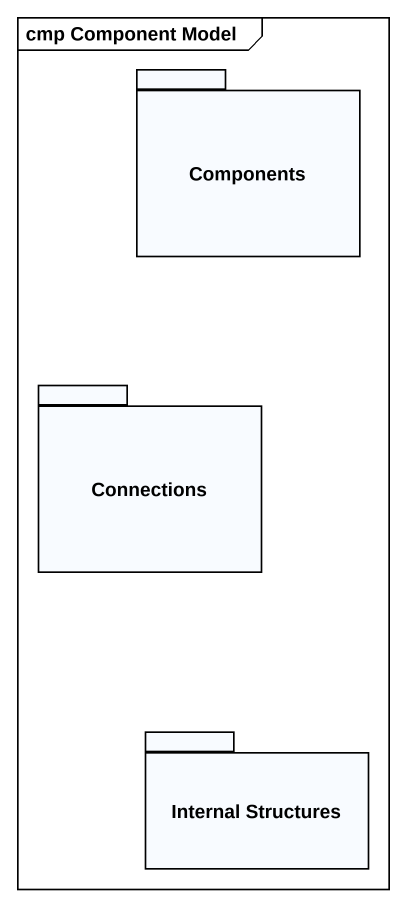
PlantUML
@startuml
mainframe cmp Component Model
package Components {
}
package Connections {
}
package "Internal Structures" as Internal_Structures {
}
@enduml
